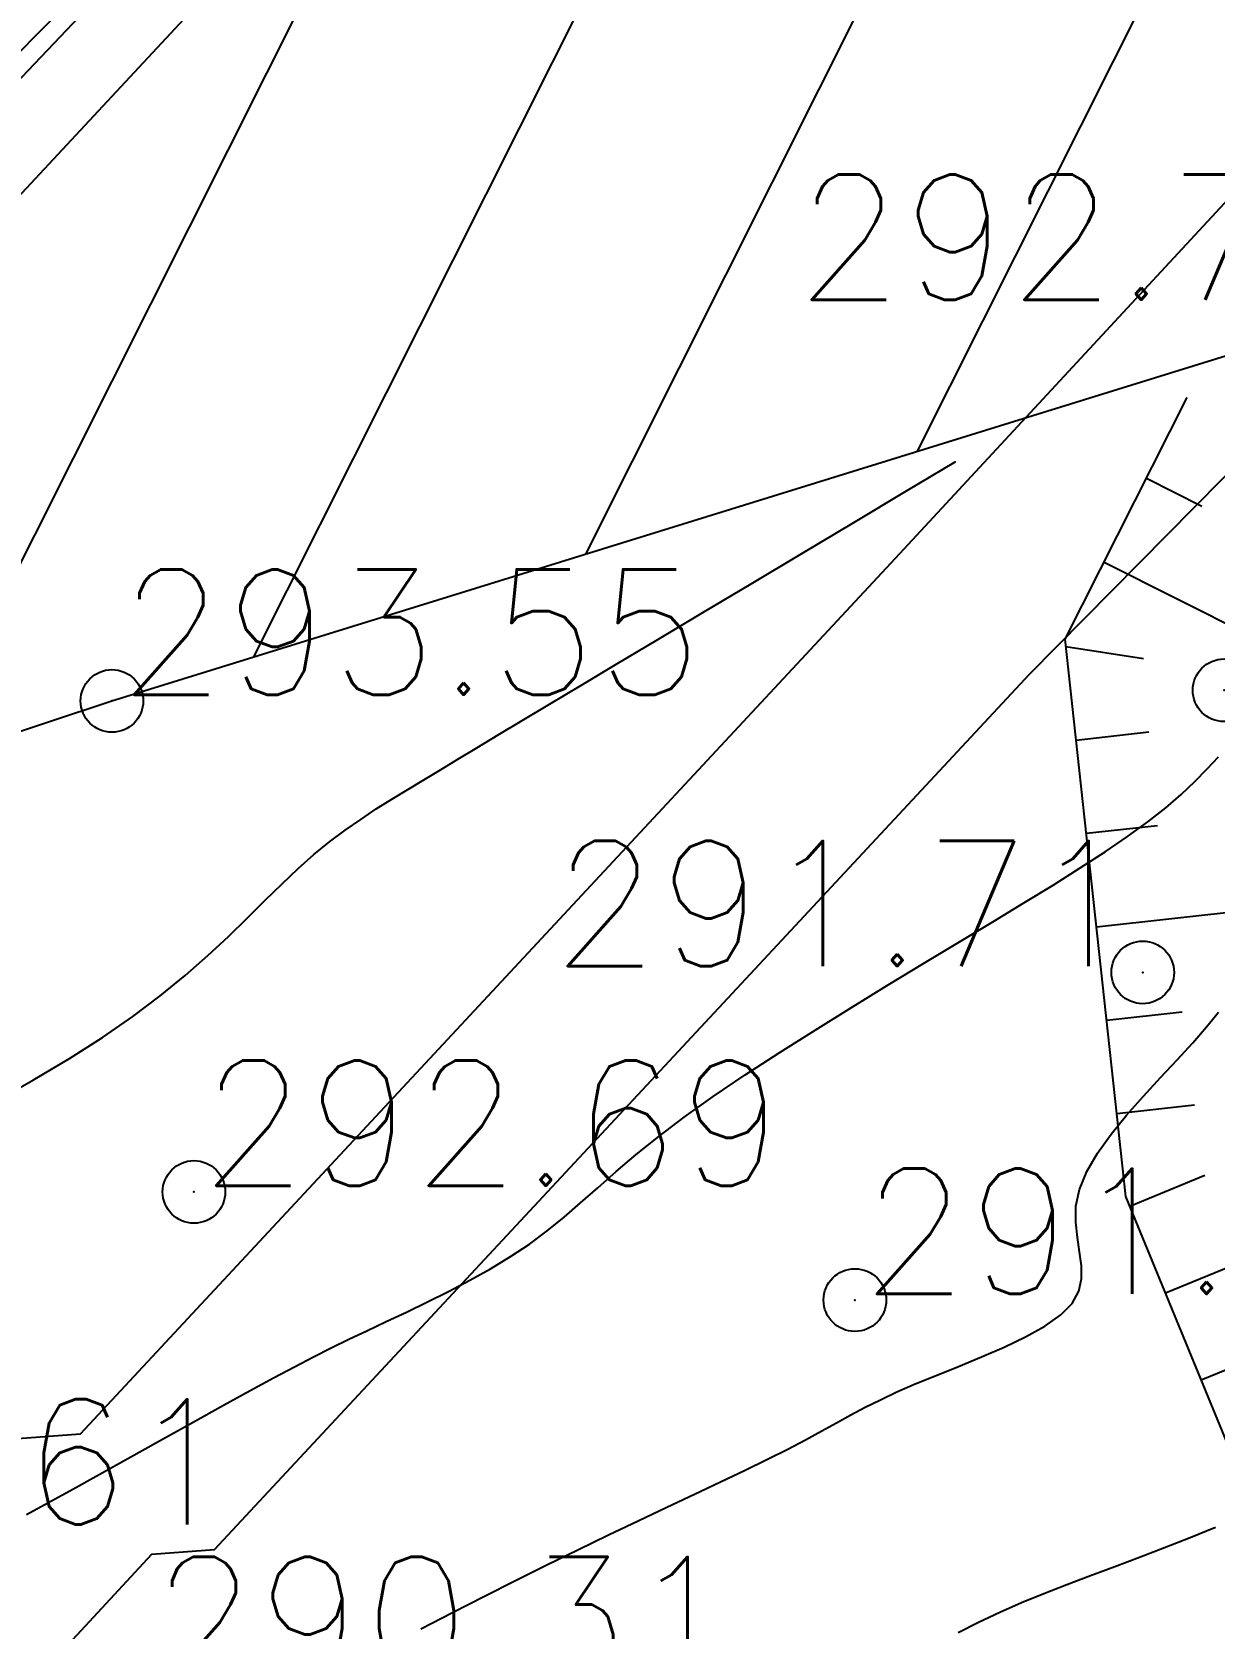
# Model space of a CAD drawing. Header units: millimetres. Extents: x 524954 to 526204, y 9523489 to 9524010.
# Drawn here: x 525987.79 to 525997.22, y 9523744.55 to 9523757.3 of the extents above; entities that cross this region are included whole.
import ezdxf
from ezdxf.enums import TextEntityAlignment as Align

# ---------------------------------------------------------------- set-up
doc = ezdxf.new("R2010")
doc.units = ezdxf.units.MM
doc.header["$PDMODE"] = 32
doc.header["$PDSIZE"] = 0.5
for name, color, linetype in [('Bati', 6, 'Continuous'), ('Bati_H', 1, 'Continuous'), ('CN_01_00', 3, 'Continuous'), ('CN_02_00', 4, 'Continuous'), ('CN_10_00', 1, 'Continuous'), ('Haut_Talus', 30, 'Continuous'), ('PLUME_1', 7, 'Continuous'), ('PLUME_3', 4, 'Continuous'), ('PLUME_5', 6, 'Continuous'), ('PLUME_6', 2, 'Continuous'), ('Talus', 2, 'Continuous'), ('TopoAlt', 3, 'Continuous'), ('TOPOJIS', 7, 'Continuous')]:
    doc.layers.add(name, color=color, linetype=linetype)
doc.styles.add('Simplex 1.0', font='Simplex.shx', dxfattribs={"width": 0.99, "height": 1})

# ---------------------------------------------------------------- blocks, each defined once
blk = doc.blocks.new('TCPOINT M')
at = {"color": 0}
blk.add_point((0, 0), dxfattribs=at)
at = {"layer": 'TopoAlt', "style": 'Simplex 1.0', "width": 0.99}
blk.add_attdef('ALT', (0.15, 0.15), '', height=1, dxfattribs=at)

msp = doc.modelspace()

# ---------------------------------------------------------------- hatches: boundary and pattern name
at = {"layer": 'Bati_H'}
h = msp.add_hatch(dxfattribs=at)
h.set_pattern_fill('_U', color=256, scale=2, angle=63.3432, style=0, pattern_type=0)
h.set_pattern_definition([(63.343203168, (0, 0), (-1.7874198754, 0.8972904708), [])])
h.paths.add_polyline_path([(525979.466, 9523748.983), (525988.425, 9523751.953), (525998.602, 9523755.107), (525996.397, 9523761.724), (525997.072, 9523763.062), (525995.522, 9523767.541), (525992.905, 9523767.442), (525991.359, 9523772.279), (525990.761, 9523772.088), (525976, 9523767.846), (525974.764, 9523765.308), (525973.367, 9523766.073), (525969.988, 9523759.861), (525971.385, 9523759.096), (525970.049, 9523755.071), (525972.728, 9523749.557), (525979.052, 9523751.634), (525978.633, 9523751.495)])

# ---------------------------------------------------------------- linework, layer by layer
at = {"layer": 'Bati', "flags": 128}
msp.add_lwpolyline([(525979.466, 9523748.983), (525988.425, 9523751.953), (525998.602, 9523755.107), (525996.397, 9523761.724), (525997.072, 9523763.062), (525995.522, 9523767.541), (525992.905, 9523767.442), (525991.359, 9523772.279), (525990.761, 9523772.088), (525976, 9523767.846), (525974.764, 9523765.308), (525973.367, 9523766.073), (525969.988, 9523759.861), (525971.385, 9523759.096), (525970.049, 9523755.071), (525972.728, 9523749.557), (525979.052, 9523751.634), (525978.633, 9523751.495)], close=True, dxfattribs=at)
at = {"layer": 'CN_01_00', "flags": 128}
for points, elevation in [([(525987.496, 9523748.755), (525987.8, 9523748.927), (525988.085, 9523749.097), (525988.349, 9523749.265), (525988.592, 9523749.432), (525988.811, 9523749.597), (525989.01, 9523749.76), (525989.19, 9523749.919), (525989.355, 9523750.073), (525989.507, 9523750.221), (525989.649, 9523750.362), (525989.783, 9523750.493), (525989.912, 9523750.615), (525990.038, 9523750.726), (525990.163, 9523750.827), (525990.287, 9523750.92), (525990.411, 9523751.007), (525990.535, 9523751.09), (525990.66, 9523751.169), (525990.786, 9523751.246), (525990.915, 9523751.324), (525991.047, 9523751.404), (525991.187, 9523751.488), (525991.339, 9523751.579), (525991.509, 9523751.681), (525991.701, 9523751.796), (525991.919, 9523751.927), (525992.169, 9523752.077), (525992.456, 9523752.249), (525992.782, 9523752.443), (525993.142, 9523752.658), (525993.528, 9523752.888), (525993.933, 9523753.13), (525994.349, 9523753.378), (525994.769, 9523753.63), (525995.163, 9523753.865)], 293), ([(525990.892, 9523744.543), (525991.143, 9523744.673), (525991.395, 9523744.802), (525991.647, 9523744.93), (525991.897, 9523745.054), (525992.144, 9523745.175), (525992.388, 9523745.293), (525992.626, 9523745.406), (525992.856, 9523745.515), (525993.076, 9523745.619), (525993.284, 9523745.717), (525993.479, 9523745.81), (525993.658, 9523745.898), (525993.82, 9523745.979), (525993.963, 9523746.053), (525994.091, 9523746.123), (525994.21, 9523746.188), (525994.324, 9523746.251), (525994.439, 9523746.312), (525994.56, 9523746.373), (525994.691, 9523746.435), (525994.838, 9523746.499), (525995.004, 9523746.567), (525995.183, 9523746.639), (525995.367, 9523746.714), (525995.548, 9523746.792), (525995.719, 9523746.875), (525995.872, 9523746.96), (525995.999, 9523747.05), (525996.091, 9523747.142), (525996.145, 9523747.239), (525996.166, 9523747.339), (525996.165, 9523747.443), (525996.15, 9523747.553), (525996.132, 9523747.668), (525996.119, 9523747.79), (525996.121, 9523747.917), (525996.148, 9523748.052), (525996.207, 9523748.195), (525996.293, 9523748.342), (525996.402, 9523748.493), (525996.525, 9523748.645), (525996.659, 9523748.797), (525996.795, 9523748.945), (525996.928, 9523749.088), (525997.053, 9523749.223), (525997.163, 9523749.35), (525997.26, 9523749.467)], 291)]:
    msp.add_lwpolyline(points, dxfattribs=dict(at, elevation=elevation))
at = {"layer": 'CN_02_00', "elevation": 292, "flags": 128}
msp.add_lwpolyline([(525987.744, 9523745.456), (525988.114, 9523745.659), (525988.461, 9523745.852), (525988.781, 9523746.031), (525989.067, 9523746.191), (525989.315, 9523746.329), (525989.529, 9523746.447), (525989.716, 9523746.548), (525989.882, 9523746.636), (525990.033, 9523746.714), (525990.175, 9523746.786), (525990.316, 9523746.855), (525990.461, 9523746.924), (525990.615, 9523746.997), (525990.776, 9523747.073), (525990.943, 9523747.154), (525991.113, 9523747.238), (525991.282, 9523747.327), (525991.447, 9523747.419), (525991.607, 9523747.516), (525991.758, 9523747.616), (525991.899, 9523747.72), (525992.034, 9523747.83), (525992.167, 9523747.944), (525992.305, 9523748.066), (525992.451, 9523748.194), (525992.611, 9523748.33), (525992.79, 9523748.475), (525992.994, 9523748.63), (525993.225, 9523748.794), (525993.479, 9523748.966), (525993.752, 9523749.144), (525994.038, 9523749.325), (525994.33, 9523749.506), (525994.623, 9523749.686), (525994.913, 9523749.861), (525995.192, 9523750.029), (525995.457, 9523750.189), (525995.706, 9523750.34), (525995.939, 9523750.483), (525996.155, 9523750.619), (525996.353, 9523750.747), (525996.533, 9523750.87), (525996.695, 9523750.987), (525996.838, 9523751.099), (525996.962, 9523751.206), (525997.071, 9523751.31), (525997.169, 9523751.41), (525997.259, 9523751.507)], dxfattribs=at)
at = {"layer": 'CN_10_00', "elevation": 290, "flags": 128}
msp.add_lwpolyline([(525995.181, 9523744.513), (525995.344, 9523744.597), (525995.512, 9523744.676), (525995.686, 9523744.752), (525995.865, 9523744.826), (525996.049, 9523744.898), (525996.238, 9523744.97), (525996.431, 9523745.042), (525996.628, 9523745.116), (525996.829, 9523745.193), (525997.033, 9523745.273), (525997.236, 9523745.356)], dxfattribs=at)
at = {"layer": 'Haut_Talus', "flags": 128}
msp.add_lwpolyline([(526010.162, 9523720.969), (526009.672, 9523726.427), (526006.98, 9523731.071), (526002.797, 9523736.886), (525998.376, 9523743.478), (525996.52, 9523747.995), (525996.035, 9523752.445), (525997.009, 9523754.375)], dxfattribs=at)
at = {"layer": 'PLUME_1'}
msp.add_lwpolyline([(525458.473, 9523640.258), (525480.389, 9523635.341), (525499.593, 9523633.233), (525627.749, 9523622.033), (525657.425, 9523620.69), (525687.455, 9523621.378), (525717.375, 9523623.562), (525747.113, 9523628.239), (525776.244, 9523634.376), (525805.193, 9523643.006), (525833.533, 9523653.096), (525860.731, 9523665.108), (525887.284, 9523679.078), (525913.194, 9523695.007), (525937.497, 9523712.322), (525960.695, 9523731.06), (525982.749, 9523751.721), (526003.235, 9523773.269), (526022.079, 9523796.703), (526039.853, 9523821.062), (526045.291, 9523828.979), (526068.175, 9523865.742)], dxfattribs=at)
at = {"layer": 'PLUME_3'}
for points in [[(526021.58, 9523796.667), (526015.644, 9523788.714), (526009.172, 9523781.222), (526009.172, 9523781.222), (526002.736, 9523773.233), (525996.228, 9523766.24), (525989.258, 9523758.713), (525989.258, 9523758.713), (525982.251, 9523751.684), (525974.745, 9523744.619), (525967.702, 9523738.089), (525967.702, 9523738.089), (525960.16, 9523731.523), (525952.618, 9523724.956)], [(525953.189, 9523723.995), (525960.731, 9523730.562), (525961.23, 9523730.598), (525968.273, 9523737.128), (525975.779, 9523744.193), (525982.822, 9523750.723), (525983.284, 9523751.258), (525989.793, 9523758.251), (525996.8, 9523765.28), (526003.271, 9523772.771), (526003.734, 9523773.306), (526009.743, 9523780.262), (526016.179, 9523788.251), (526022.614, 9523796.241)]]:
    msp.add_lwpolyline(points, dxfattribs=at)
at = {"layer": 'PLUME_5'}
msp.add_lwpolyline([(525950.037, 9523712.234), (525957.579, 9523718.801), (525965.62, 9523725.404), (525965.62, 9523725.404), (525973.162, 9523731.97), (525980.667, 9523739.035), (525987.674, 9523746.064), (525988.173, 9523746.101), (525994.681, 9523753.093), (526001.652, 9523760.62), (526008.622, 9523768.148), (526009.084, 9523768.683), (526015.094, 9523775.639), (526022.028, 9523783.665), (526027.965, 9523791.618), (526028.427, 9523792.153), (526034.364, 9523800.107)], dxfattribs=at)
at = {"layer": 'PLUME_6'}
msp.add_lwpolyline([(525950.609, 9523711.274), (525958.686, 9523717.378), (525966.228, 9523723.944), (525966.69, 9523724.479), (525974.232, 9523731.046), (525981.774, 9523737.612), (525988.744, 9523745.14), (525989.243, 9523745.176), (525995.751, 9523752.168), (526003.22, 9523759.732), (526009.692, 9523767.223), (526010.191, 9523767.26), (526016.663, 9523774.751), (526023.098, 9523782.74), (526029.035, 9523790.694), (526029.497, 9523791.229), (526035.434, 9523799.182)], dxfattribs=at)
at = {"layer": 'Talus'}
for p, q in [((525996.684, 9523753.732), (525997.126, 9523753.509)), ((525996.347, 9523753.062), (525997.917, 9523752.27)), ((525996.041, 9523752.387), (525996.66, 9523752.293)), ((525996.123, 9523751.641), (525996.704, 9523751.705)), ((525996.204, 9523750.896), (525996.772, 9523750.958)), ((525996.285, 9523750.15), (525998.041, 9523750.342)), ((525996.367, 9523749.404), (525996.969, 9523749.47)), ((525996.448, 9523748.659), (525997.068, 9523748.727)), ((525996.551, 9523747.919), (525997.15, 9523748.165)), ((525996.836, 9523747.225), (525998.483, 9523747.902)), ((525997.121, 9523746.531), (525997.638, 9523746.744))]:
    msp.add_line(p, q, dxfattribs=at)

# ---------------------------------------------------------------- block references
at = {"layer": 'TOPOJIS'}
ref = msp.add_blockref('TCPOINT M', (525998.602, 9523755.107, 292.79), dxfattribs=at)
ref.add_attrib('ALT', '292.79', dxfattribs={"layer": 'TopoAlt', "height": 1, "style": 'Simplex 1.0', "width": 0.99}).set_placement((525998.552, 9523755.157, 292.79), align=Align.RIGHT)
ref = msp.add_blockref('TCPOINT M', (525988.425, 9523751.953, 293.55), dxfattribs=at)
ref.add_attrib('ALT', '293.55', (525988.475, 9523752.003, 293.55), dxfattribs={"layer": 'TopoAlt', "height": 1, "style": 'Simplex 1.0', "width": 0.99})
msp.add_blockref('TCPOINT M', (525997.303, 9523752.038, 292.19), dxfattribs=at)
ref = msp.add_blockref('TCPOINT M', (525996.654, 9523749.785, 291.71), dxfattribs=at)
ref.add_attrib('ALT', '291.71', dxfattribs={"layer": 'TopoAlt', "height": 1, "style": 'Simplex 1.0', "width": 0.99}).set_placement((525996.604, 9523749.835, 291.71), align=Align.RIGHT)
ref = msp.add_blockref('TCPOINT M', (525989.08, 9523748.032, 292.69), dxfattribs=at)
ref.add_attrib('ALT', '292.69', (525989.13, 9523748.082, 292.69), dxfattribs={"layer": 'TopoAlt', "height": 1, "style": 'Simplex 1.0', "width": 0.99})
ref = msp.add_blockref('TCPOINT M', (525994.356, 9523747.168, 291.39), dxfattribs=at)
ref.add_attrib('ALT', '291.39', (525994.406, 9523747.218, 291.39), dxfattribs={"layer": 'TopoAlt', "height": 1, "style": 'Simplex 1.0', "width": 0.99})
ref = msp.add_blockref('TCPOINT M', (525984.691, 9523745.326, 292.61), dxfattribs=at)
ref.add_attrib('ALT', '292.61', (525984.741, 9523745.376, 292.61), dxfattribs={"layer": 'TopoAlt', "height": 1, "style": 'Simplex 1.0', "width": 0.99})
ref = msp.add_blockref('TCPOINT M', (525993.452, 9523744.067, 290.31), dxfattribs=at)
ref.add_attrib('ALT', '290.31', dxfattribs={"layer": 'TopoAlt', "height": 1, "style": 'Simplex 1.0', "width": 0.99}).set_placement((525993.402, 9523744.117, 290.31), align=Align.RIGHT)

doc.saveas('drawing.dxf')
